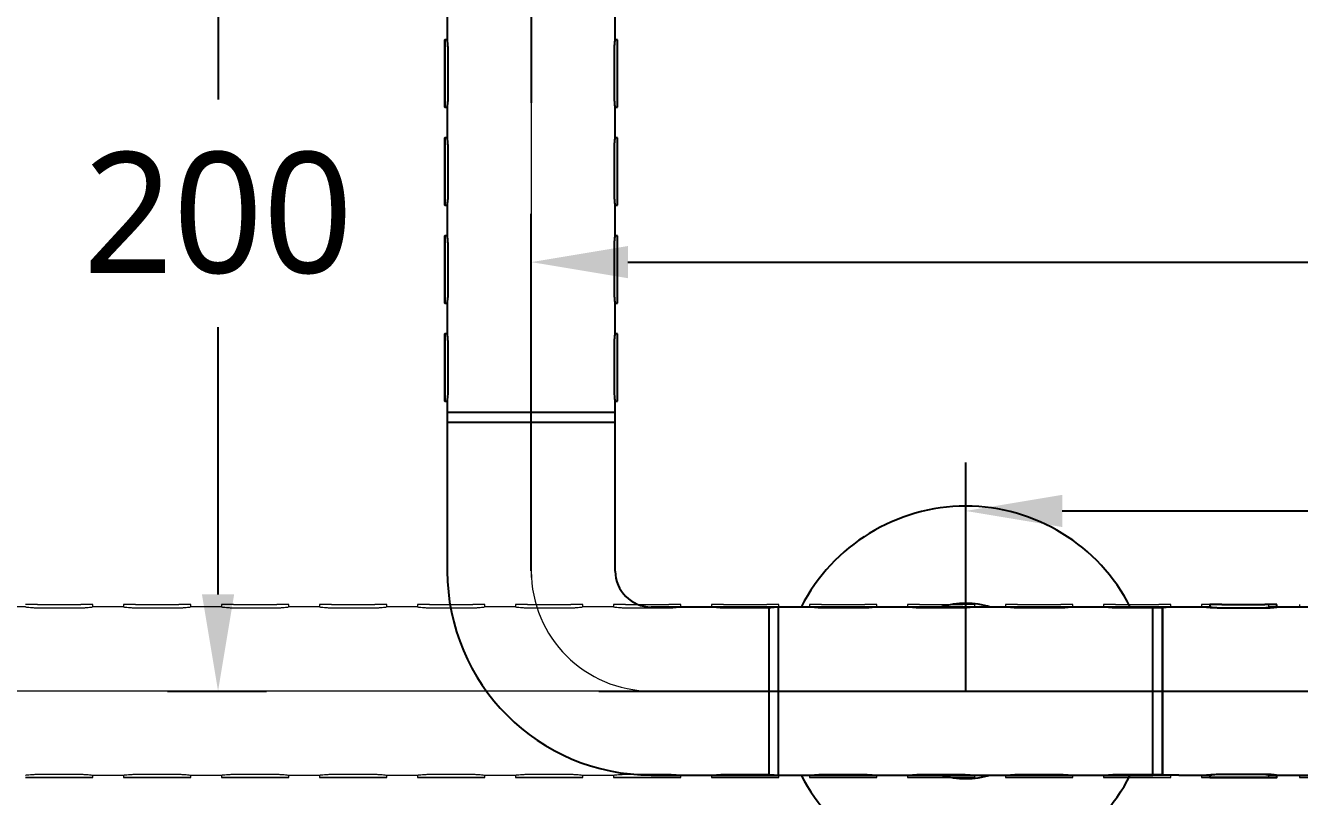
# Model space of a CAD drawing. Extents: x 3814 to 6583, y -1052 to 2311.
# Drawn here: x 4172.6 to 4436.5, y -133.1 to 26.5 of the extents above; entities that cross this region are included whole.
import ezdxf

# ---------------------------------------------------------------- set-up
doc = ezdxf.new("R2010")
doc.units = 0
doc.header["$LTSCALE"] = 20
doc.header["$MEASUREMENT"] = 0
for name, pattern in [('CENTERX2', [20.32, 12.7, -2.54, 2.54, -2.54]), ('SLD-中心线', [34.29, 30.48, -1.27, 1.27, -1.27]), ('SLD-实线', [0])]:
    doc.linetypes.add(name, pattern=pattern)
doc.layers.get('0').update_dxf_attribs({"linetype": 'CONTINUOUS'})
doc.layers.get('DEFPOINTS').update_dxf_attribs({"linetype": 'CONTINUOUS'})
doc.layers.add('10', color=7, linetype='CONTINUOUS')
doc.layers.add('3', color=3, linetype='CONTINUOUS')
doc.layers.add('中心线层', color=1, linetype='CENTERX2', lineweight=25)
doc.styles.get("Standard").update_dxf_attribs({"font": 'NanumGothic.ttf'})
doc.dimstyles.get("Standard").update_dxf_attribs({"dimtxt": 2.5, "dimasz": 2, "dimexe": 2, "dimexo": 1, "dimgap": 1.5, "dimtad": 1, "dimdec": 0, "dimlfac": 10, "dimrnd": 0.5, "dimzin": 0, "dimdsep": 46, "dimtxsty": 'Standard', "dimcen": 0, "dimclrt": 2, "dimadec": 0, "dimazin": 0, "dimtfac": 1, "dimtdec": 0, "dimtmove": 0, "dimatfit": 3, "dimfxl": 0, "dimtolj": 1, "dimtzin": 0, "dimarcsym": 0})

# ---------------------------------------------------------------- blocks, each defined once
blk = doc.blocks.new('SW_CENTERMARKSYMBOL_0')
at = {"layer": '中心线层', "color": 0}
for p, q in [((0, 1.25), (0, 9.5625)), ((0, 0), (0, 0.625)), ((-1.25, 0), (-9.5625, 0)), ((0, 0), (-0.625, 0)), ((0, 0), (0, -0.625)), ((0, 0), (0.625, 0)), ((1.25, 0), (9.5625, 0)), ((0, -1.25), (0, -9.5625))]:
    blk.add_line(p, q, dxfattribs=at)
blk = doc.blocks.new('*D101')
at = {"layer": '3', "color": 3, "lineweight": -2}
for p, q in [((4236.63, 791.05), (5073.5, 791.05)), ((5063.5, 771.05), (5063.5, 363.6)), ((5063.5, -91.27), (5063.5, 316.38)), ((4291.34, -111.27), (5073.5, -111.27))]:
    blk.add_line(p, q, dxfattribs=at)
at = {"layer": '3', "color": 3}
for points in [[(5060.17, 771.05), (5066.83, 771.05), (5063.5, 791.05)], [(5060.17, -91.27), (5066.83, -91.27), (5063.5, -111.27)]]:
    blk.add_solid(points, dxfattribs=at)
at = {"layer": 'DEFPOINTS', "color": 0}
for p in [(4236.63, 791.05), (4291.34, -111.27), (5063.5, -111.27)]:
    blk.add_point(p, dxfattribs=at)
at = {"layer": '3', "color": 2, "insert": (5063.5, 339.99), "char_height": 25, "attachment_point": 5}
blk.add_mtext('\\A1;900', dxfattribs=at)
blk = doc.blocks.new('*D102')
at = {"layer": '3', "color": 3, "lineweight": -2}
for p, q in [((4201.35, 86.48), (4222.5, 86.48)), ((4212.5, 66.48), (4212.5, 11.16)), ((4212.5, -91.27), (4212.5, -35.95)), ((4202, -111.27), (4222.5, -111.27))]:
    blk.add_line(p, q, dxfattribs=at)
at = {"layer": '3', "color": 3}
for points in [[(4209.16, 66.48), (4215.83, 66.48), (4212.5, 86.48)], [(4209.16, -91.27), (4215.83, -91.27), (4212.5, -111.27)]]:
    blk.add_solid(points, dxfattribs=at)
at = {"layer": 'DEFPOINTS', "color": 0}
for p in [(4201.35, 86.48), (4202, -111.27), (4212.5, -111.27)]:
    blk.add_point(p, dxfattribs=at)
at = {"layer": '3', "color": 2, "insert": (4212.5, -12.4), "char_height": 25, "attachment_point": 5}
blk.add_mtext('\\A1;200', dxfattribs=at)
blk = doc.blocks.new('*D103')
at = {"layer": '3', "color": 3, "lineweight": -2}
for p, q in [((4367.36, -111.27), (4367.36, -64)), ((4976.97, -111.27), (4976.97, -64)), ((4387.36, -74), (4956.97, -74))]:
    blk.add_line(p, q, dxfattribs=at)
at = {"layer": '3', "color": 3}
for points in [[(4387.36, -70.67), (4387.36, -77.33), (4367.36, -74)], [(4956.97, -70.67), (4956.97, -77.33), (4976.97, -74)]]:
    blk.add_solid(points, dxfattribs=at)
at = {"layer": 'DEFPOINTS', "color": 0}
for p in [(4976.97, -74), (4367.36, -111.27), (4976.97, -111.27)]:
    blk.add_point(p, dxfattribs=at)
at = {"layer": '3', "color": 2, "insert": (4672.17, -50.39), "char_height": 25, "attachment_point": 5}
blk.add_mtext('\\A1;610', dxfattribs=at)
blk = doc.blocks.new('*D104')
at = {"layer": '3', "color": 3, "lineweight": -2}
for p, q in [((4277.37, -86.43), (4277.37, -12.5)), ((4976.97, -111.27), (4976.97, -12.5)), ((4297.37, -22.5), (4956.97, -22.5))]:
    blk.add_line(p, q, dxfattribs=at)
at = {"layer": '3', "color": 3}
for points in [[(4297.37, -19.17), (4297.37, -25.83), (4277.37, -22.5)], [(4956.97, -19.17), (4956.97, -25.83), (4976.97, -22.5)]]:
    blk.add_solid(points, dxfattribs=at)
at = {"layer": 'DEFPOINTS', "color": 0}
for p in [(4976.97, -22.5), (4277.37, -86.43), (4976.97, -111.27)]:
    blk.add_point(p, dxfattribs=at)
at = {"layer": '3', "color": 2, "insert": (4650, 1.02), "char_height": 25, "attachment_point": 5}
blk.add_mtext('\\A1;700', dxfattribs=at)

msp = doc.modelspace()

# ---------------------------------------------------------------- linework, layer by layer
at = {"color": 5, "linetype": 'Continuous', "lineweight": 25}
for p, q in [((4259.97977, 29.86884), (4259.97977, 23.44665)), ((4294.76102, 23.44651), (4294.76102, 29.8687)), ((4259.98415, 23.47767), (4259.48289, 23.47767)), ((4295.25789, 23.47767), (4294.75663, 23.47767)), ((4259.48271, 20.9933), (4259.48271, 12.04955)), ((4259.48307, 12.04955), (4259.48307, 20.9933)), ((4260.15832, 12.04955), (4260.15832, 20.9933)), ((4294.58282, 12.04955), (4294.58282, 20.9933)), ((4295.25807, 12.04955), (4295.25807, 20.9933)), ((4259.48289, 9.56517), (4259.98415, 9.56517)), ((4259.97977, 9.59634), (4259.97977, 3.17415)), ((4294.75663, 9.56517), (4295.25789, 9.56517)), ((4294.76102, 3.17401), (4294.76102, 9.5962)), ((4259.98415, 3.20518), (4259.48289, 3.20518)), ((4295.25789, 3.20518), (4294.75663, 3.20518)), ((4259.48271, 0.7208), (4259.48271, -8.22295)), ((4259.48307, -8.22295), (4259.48307, 0.7208)), ((4260.15832, -8.22295), (4260.15832, 0.7208)), ((4294.58282, -8.22295), (4294.58282, 0.7208)), ((4295.25807, -8.22295), (4295.25807, 0.7208)), ((4259.48289, -10.70733), (4259.98415, -10.70733)), ((4259.97977, -10.67616), (4259.97977, -17.09835)), ((4294.75663, -10.70733), (4295.25789, -10.70733)), ((4294.76102, -17.09849), (4294.76102, -10.6763)), ((4259.98415, -17.06732), (4259.48289, -17.06732)), ((4295.25789, -17.06732), (4294.75663, -17.06732)), ((4259.48271, -19.5517), (4259.48271, -28.49545)), ((4259.48307, -28.49545), (4259.48307, -19.5517)), ((4260.15832, -28.49545), (4260.15832, -19.5517)), ((4294.58282, -28.49545), (4294.58282, -19.5517)), ((4295.25807, -28.49545), (4295.25807, -19.5517)), ((4259.48289, -30.97983), (4259.98415, -30.97983)), ((4259.97977, -30.94866), (4259.97977, -37.37085)), ((4294.75663, -30.97983), (4295.25789, -30.97983)), ((4294.76102, -37.37099), (4294.76102, -30.9488)), ((4259.98415, -37.33982), (4259.48289, -37.33982)), ((4295.25789, -37.33982), (4294.75663, -37.33982)), ((4259.48271, -39.8242), (4259.48271, -48.76795)), ((4259.48307, -48.76795), (4259.48307, -39.8242)), ((4260.15832, -48.76795), (4260.15832, -39.8242)), ((4294.58282, -48.76795), (4294.58282, -39.8242)), ((4295.25807, -48.76795), (4295.25807, -39.8242)), ((4259.48289, -51.25233), (4259.98415, -51.25233)), ((4259.97977, -51.22116), (4259.97977, -53.63733)), ((4294.75663, -51.25233), (4295.25789, -51.25233)), ((4294.76102, -53.63733), (4294.76102, -51.2213)), ((4259.97977, -53.63733), (4259.97977, -55.62483)), ((4294.76102, -53.63733), (4259.97977, -53.63733)), ((4294.76102, -55.62483), (4294.76102, -53.63733)), ((4259.97977, -55.62483), (4259.97977, -86.43108)), ((4259.97977, -55.62483), (4294.76102, -55.62483)), ((4294.76102, -86.43108), (4294.76102, -55.62483)), ((4333.02039, -93.8842), (4302.21414, -93.8842)), ((4326.62064, -93.8842), (4324.20312, -93.8842)), ((4328.60814, -93.8842), (4326.62064, -93.8842)), ((4326.62064, -128.66545), (4326.62064, -93.8842)), ((4326.62064, -128.66545), (4326.62064, -93.88422)), ((4367.36439, -93.8842), (4328.60814, -93.8842)), ((4328.60814, -128.66545), (4328.60814, -93.8842)), ((4406.12065, -93.8842), (4367.36439, -93.8842)), ((4397.63953, -93.8842), (4391.21734, -93.8842)), ((4406.12065, -128.66545), (4406.12065, -93.8842)), ((4408.10814, -93.8842), (4408.10814, -128.66545)), ((4408.10814, -128.66545), (4408.10814, -93.8842)), ((4417.91203, -93.8842), (4411.48984, -93.8842)), ((4417.88664, -93.38762), (4417.88664, -93.88887)), ((4420.37102, -93.37337), (4429.31477, -93.37337)), ((4420.37102, -94.04861), (4429.31477, -94.04861)), ((4438.18453, -93.8842), (4431.76234, -93.8842)), ((4431.79914, -93.88887), (4431.79914, -93.38762)), ((4302.21414, -128.66545), (4333.02039, -128.66545)), ((4324.20598, -128.66545), (4326.62064, -128.66545)), ((4326.62064, -128.66545), (4328.60814, -128.66545)), ((4328.60814, -128.66545), (4367.36439, -128.66545)), ((4367.36439, -128.66545), (4406.12065, -128.66545)), ((4391.22876, -128.66545), (4397.65095, -128.66545)), ((4411.50126, -128.66545), (4417.92345, -128.66545)), ((4417.88664, -128.66078), (4417.88664, -129.16203)), ((4420.37102, -128.47255), (4429.31477, -128.47255)), ((4420.37102, -129.14779), (4429.31477, -129.14779)), ((4429.31477, -129.17628), (4420.37102, -129.17628)), ((4431.77375, -128.66545), (4438.19594, -128.66545)), ((4431.79914, -129.16203), (4431.79914, -128.66078))]:
    msp.add_line(p, q, dxfattribs=at)
at = {"color": 7, "linetype": 'SLD-实线', "lineweight": 15}
for p, q in [((4172.64264, -93.86231), (4166.21238, -93.86231)), ((4175.0995, -93.36357), (4184.05451, -93.36357)), ((4175.0995, -94.03967), (4184.05451, -94.03967)), ((4192.94063, -93.86231), (4186.51036, -93.86231)), ((4186.542, -93.86231), (4186.542, -93.36482)), ((4192.90999, -93.36482), (4192.90999, -93.86231)), ((4195.39752, -93.36357), (4204.35249, -93.36357)), ((4195.39752, -94.03967), (4204.35249, -94.03967)), ((4213.23864, -93.86231), (4206.80838, -93.86231)), ((4206.84002, -93.86231), (4206.84002, -93.36482)), ((4213.20801, -93.36482), (4213.20801, -93.86231)), ((4215.69551, -93.36357), (4224.65051, -93.36357)), ((4215.69551, -94.03967), (4224.65051, -94.03967)), ((4233.53663, -93.86231), (4227.10637, -93.86231)), ((4227.13801, -93.86231), (4227.13801, -93.36482)), ((4233.506, -93.36482), (4233.506, -93.86231)), ((4235.9935, -93.36357), (4244.9485, -93.36357)), ((4235.9935, -94.03967), (4244.9485, -94.03967)), ((4253.83465, -93.86231), (4247.40436, -93.86231)), ((4247.436, -93.86231), (4247.436, -93.36482)), ((4253.80402, -93.36482), (4253.80402, -93.86231)), ((4256.29151, -93.36357), (4265.24652, -93.36357)), ((4256.29151, -94.03967), (4265.24652, -94.03967)), ((4274.13264, -93.86231), (4267.70237, -93.86231)), ((4267.73401, -93.86231), (4267.73401, -93.36482)), ((4274.102, -93.36482), (4274.102, -93.86231)), ((4276.5895, -93.36357), (4285.5445, -93.36357)), ((4276.5895, -94.03967), (4285.5445, -94.03967)), ((4294.43064, -93.86231), (4288.00036, -93.86231)), ((4288.032, -93.86231), (4288.032, -93.36482)), ((4294.40001, -93.36482), (4294.40001, -93.86231)), ((4296.8875, -93.36357), (4305.84251, -93.36357)), ((4296.8875, -94.03967), (4305.84251, -94.03967)), ((4314.72864, -93.86231), (4308.29836, -93.86231)), ((4308.33, -93.86231), (4308.33, -93.36482)), ((4314.69801, -93.36482), (4314.69801, -93.86231)), ((4317.18551, -93.36357), (4326.14051, -93.36357)), ((4317.18551, -94.03967), (4326.14051, -94.03967)), ((4335.02663, -93.86231), (4328.59637, -93.86231)), ((4328.62801, -93.86231), (4328.62801, -93.36482)), ((4334.99601, -93.36482), (4334.99601, -93.86231)), ((4337.48351, -93.36357), (4346.43851, -93.36357)), ((4337.48351, -94.03967), (4346.43851, -94.03967)), ((4355.32463, -93.86231), (4348.89437, -93.86231)), ((4348.92601, -93.86231), (4348.92601, -93.36482)), ((4355.29401, -93.36482), (4355.29401, -93.86231)), ((4357.78151, -93.36357), (4366.7365, -93.36357)), ((4357.78151, -94.03967), (4366.7365, -94.03967)), ((4375.62263, -93.86231), (4369.19237, -93.86231)), ((4369.22401, -93.86231), (4369.22401, -93.36482)), ((4375.592, -93.36482), (4375.592, -93.86231)), ((4378.07951, -93.36357), (4387.0345, -93.36357)), ((4378.07951, -94.03967), (4387.0345, -94.03967)), ((4395.92064, -93.86231), (4389.49037, -93.86231)), ((4389.522, -93.86231), (4389.522, -93.36482)), ((4395.89, -93.36482), (4395.89, -93.86231)), ((4398.37751, -93.36357), (4407.33251, -93.36357)), ((4398.37751, -94.03967), (4407.33251, -94.03967)), ((4416.21863, -93.86231), (4409.78837, -93.86231)), ((4409.82001, -93.86231), (4409.82001, -93.36482)), ((4416.18801, -93.36482), (4416.18801, -93.86231)), ((4418.6755, -93.36357), (4427.63051, -93.36357)), ((4418.6755, -94.03967), (4427.63051, -94.03967)), ((4436.51663, -93.86231), (4430.08637, -93.86231)), ((4430.11801, -93.86231), (4430.11801, -93.36482)), ((4436.48601, -93.36482), (4436.48601, -93.86231)), ((4175.0995, -128.50746), (4184.05451, -128.50746)), ((4175.0995, -129.18356), (4184.05451, -129.18356)), ((4184.05451, -129.18608), (4175.0995, -129.18608)), ((4186.542, -129.18483), (4186.542, -128.68292)), ((4186.542, -128.68734), (4192.90999, -128.68734)), ((4192.90999, -128.68292), (4192.90999, -129.18483)), ((4195.39752, -128.50746), (4204.35249, -128.50746)), ((4195.39752, -129.18356), (4204.35249, -129.18356)), ((4204.35249, -129.18608), (4195.39752, -129.18608)), ((4206.84002, -129.18483), (4206.84002, -128.68292)), ((4206.84002, -128.68734), (4213.20801, -128.68734)), ((4213.20801, -128.68292), (4213.20801, -129.18483)), ((4215.69551, -128.50746), (4224.65051, -128.50746)), ((4215.69551, -129.18356), (4224.65051, -129.18356)), ((4224.65051, -129.18608), (4215.69551, -129.18608)), ((4227.13801, -129.18483), (4227.13801, -128.68292)), ((4227.13801, -128.68734), (4233.506, -128.68734)), ((4233.506, -128.68292), (4233.506, -129.18483)), ((4235.9935, -128.50746), (4244.9485, -128.50746)), ((4235.9935, -129.18356), (4244.9485, -129.18356)), ((4244.9485, -129.18608), (4235.9935, -129.18608)), ((4247.436, -129.18483), (4247.436, -128.68292)), ((4247.436, -128.68734), (4253.80402, -128.68734)), ((4253.80402, -128.68292), (4253.80402, -129.18483)), ((4256.29151, -128.50746), (4265.24652, -128.50746)), ((4256.29151, -129.18356), (4265.24652, -129.18356)), ((4265.24652, -129.18608), (4256.29151, -129.18608)), ((4267.73401, -129.18483), (4267.73401, -128.68292)), ((4267.73401, -128.68734), (4274.102, -128.68734)), ((4274.102, -128.68292), (4274.102, -129.18483)), ((4276.5895, -128.50746), (4285.5445, -128.50746)), ((4276.5895, -129.18356), (4285.5445, -129.18356)), ((4285.5445, -129.18608), (4276.5895, -129.18608)), ((4288.032, -129.18483), (4288.032, -128.68292)), ((4288.032, -128.68734), (4294.40001, -128.68734)), ((4294.40001, -128.68292), (4294.40001, -129.18483)), ((4296.8875, -128.50746), (4305.84251, -128.50746)), ((4296.8875, -129.18356), (4305.84251, -129.18356)), ((4305.84251, -129.18608), (4296.8875, -129.18608)), ((4308.33, -129.18483), (4308.33, -128.68292)), ((4308.33, -128.68734), (4314.69801, -128.68734)), ((4314.69801, -128.68292), (4314.69801, -129.18483)), ((4317.18551, -128.50746), (4326.14051, -128.50746)), ((4317.18551, -129.18356), (4326.14051, -129.18356)), ((4326.14051, -129.18608), (4317.18551, -129.18608)), ((4328.62801, -129.18483), (4328.62801, -128.68292)), ((4328.62801, -128.68734), (4334.99601, -128.68734)), ((4334.99601, -128.68292), (4334.99601, -129.18483)), ((4337.48351, -128.50746), (4346.43851, -128.50746)), ((4337.48351, -129.18356), (4346.43851, -129.18356)), ((4346.43851, -129.18608), (4337.48351, -129.18608)), ((4348.92601, -129.18483), (4348.92601, -128.68292)), ((4348.92601, -128.68734), (4355.29401, -128.68734)), ((4355.29401, -128.68292), (4355.29401, -129.18483)), ((4357.78151, -128.50746), (4366.7365, -128.50746)), ((4357.78151, -129.18356), (4366.7365, -129.18356)), ((4366.7365, -129.18608), (4357.78151, -129.18608)), ((4369.22401, -129.18483), (4369.22401, -128.68292)), ((4369.22401, -128.68734), (4375.592, -128.68734)), ((4375.592, -128.68292), (4375.592, -129.18483)), ((4378.07951, -128.50746), (4387.0345, -128.50746)), ((4378.07951, -129.18356), (4387.0345, -129.18356)), ((4387.0345, -129.18608), (4378.07951, -129.18608)), ((4389.522, -129.18483), (4389.522, -128.68292)), ((4389.522, -128.68734), (4395.89, -128.68734)), ((4395.89, -128.68292), (4395.89, -129.18483)), ((4398.37751, -128.50746), (4407.33251, -128.50746)), ((4398.37751, -129.18356), (4407.33251, -129.18356)), ((4407.33251, -129.18608), (4398.37751, -129.18608)), ((4409.82001, -129.18483), (4409.82001, -128.68292)), ((4409.82001, -128.68734), (4416.18801, -128.68734)), ((4416.18801, -128.68292), (4416.18801, -129.18483)), ((4418.6755, -128.50746), (4427.63051, -128.50746)), ((4418.6755, -129.18356), (4427.63051, -129.18356)), ((4427.63051, -129.18608), (4418.6755, -129.18608)), ((4430.11801, -129.18483), (4430.11801, -128.68292)), ((4430.11801, -128.68734), (4436.48601, -128.68734)), ((4436.48601, -128.68292), (4436.48601, -129.18483))]:
    msp.add_line(p, q, dxfattribs=at)
at = {"color": 5}
for p, q in [((4411.48984, -93.8842), (4406.12065, -93.8842)), ((4411.50126, -128.66545), (4406.12065, -128.66545))]:
    msp.add_line(p, q, dxfattribs=at)
at = {"color": 5, "linetype": 'Continuous', "lineweight": 25, "flags": 128}
for points in [[(4259.48307, 20.9933), (4259.48306, 21.94403), (4259.48302, 22.75002), (4259.48296, 23.28856), (4259.48289, 23.47767), (4259.48283, 23.28856), (4259.48277, 22.75002), (4259.48273, 21.94403), (4259.48271, 20.9933)], [(4295.25807, 20.9933), (4295.25805, 21.94403), (4295.25802, 22.75002), (4295.25796, 23.28856), (4295.25789, 23.47767)], [(4259.48271, 12.04955), (4259.48273, 11.09882), (4259.48277, 10.29283), (4259.48283, 9.75429), (4259.48289, 9.56517), (4259.48296, 9.75429), (4259.48302, 10.29283), (4259.48306, 11.09882), (4259.48307, 12.04955)], [(4295.25789, 9.56517), (4295.25796, 9.75429), (4295.25802, 10.29283), (4295.25805, 11.09882), (4295.25807, 12.04955)], [(4259.48307, 0.7208), (4259.48306, 1.67153), (4259.48302, 2.47752), (4259.48296, 3.01606), (4259.48289, 3.20518), (4259.48283, 3.01606), (4259.48277, 2.47752), (4259.48273, 1.67153), (4259.48271, 0.7208)], [(4295.25807, 0.7208), (4295.25805, 1.67153), (4295.25802, 2.47752), (4295.25796, 3.01606), (4295.25789, 3.20518)], [(4259.48271, -8.22295), (4259.48273, -9.17368), (4259.48277, -9.97967), (4259.48283, -10.51821), (4259.48289, -10.70733), (4259.48296, -10.51821), (4259.48302, -9.97967), (4259.48306, -9.17368), (4259.48307, -8.22295)], [(4295.25789, -10.70733), (4295.25796, -10.51821), (4295.25802, -9.97967), (4295.25805, -9.17368), (4295.25807, -8.22295)], [(4259.48307, -19.5517), (4259.48306, -18.60097), (4259.48302, -17.79498), (4259.48296, -17.25644), (4259.48289, -17.06732), (4259.48283, -17.25644), (4259.48277, -17.79498), (4259.48273, -18.60097), (4259.48271, -19.5517)], [(4295.25807, -19.5517), (4295.25805, -18.60097), (4295.25802, -17.79498), (4295.25796, -17.25644), (4295.25789, -17.06732)], [(4259.48271, -28.49545), (4259.48273, -29.44618), (4259.48277, -30.25217), (4259.48283, -30.79071), (4259.48289, -30.97983), (4259.48296, -30.79071), (4259.48302, -30.25217), (4259.48306, -29.44618), (4259.48307, -28.49545)], [(4295.25789, -30.97983), (4295.25796, -30.79071), (4295.25802, -30.25217), (4295.25805, -29.44618), (4295.25807, -28.49545)], [(4259.48307, -39.8242), (4259.48306, -38.87347), (4259.48302, -38.06748), (4259.48296, -37.52894), (4259.48289, -37.33982), (4259.48283, -37.52894), (4259.48277, -38.06748), (4259.48273, -38.87347), (4259.48271, -39.8242)], [(4295.25807, -39.8242), (4295.25805, -38.87347), (4295.25802, -38.06748), (4295.25796, -37.52894), (4295.25789, -37.33982)], [(4259.48271, -48.76795), (4259.48273, -49.71868), (4259.48277, -50.52467), (4259.48283, -51.06321), (4259.48289, -51.25233), (4259.48296, -51.06321), (4259.48302, -50.52467), (4259.48306, -49.71868), (4259.48307, -48.76795)], [(4295.25789, -51.25233), (4295.25796, -51.06321), (4295.25802, -50.52467), (4295.25805, -49.71868), (4295.25807, -48.76795)], [(4420.37102, -129.17628), (4419.42029, -129.17519), (4418.6143, -129.1721), (4418.07576, -129.16748), (4417.88664, -129.16203), (4418.07576, -129.15658), (4418.6143, -129.15196), (4419.42029, -129.14887), (4420.37102, -129.14779)], [(4429.31477, -129.14779), (4430.2655, -129.14887), (4431.07149, -129.15196), (4431.61003, -129.15658), (4431.79914, -129.16203), (4431.61003, -129.16748), (4431.07149, -129.1721), (4430.2655, -129.17519), (4429.31477, -129.17628)]]:
    msp.add_lwpolyline(points, dxfattribs=at)
at = {"color": 7, "linetype": 'SLD-实线', "lineweight": 15, "flags": 128}
for points in [[(4175.0995, -129.18608), (4174.14757, -129.18599), (4173.34059, -129.18572), (4172.80134, -129.18531), (4172.61201, -129.18483), (4172.80134, -129.18433), (4173.34059, -129.18394), (4174.14757, -129.18365), (4175.0995, -129.18356)], [(4184.05451, -129.18356), (4185.00644, -129.18365), (4185.81342, -129.18394), (4186.35267, -129.18433), (4186.542, -129.18483), (4186.35267, -129.18531), (4185.81342, -129.18572), (4185.00644, -129.18599), (4184.05451, -129.18608)], [(4195.39752, -129.18608), (4194.44559, -129.18599), (4193.63857, -129.18572), (4193.09936, -129.18531), (4192.90999, -129.18483), (4193.09936, -129.18433), (4193.63857, -129.18394), (4194.44559, -129.18365), (4195.39752, -129.18356)], [(4204.35249, -129.18356), (4205.30442, -129.18365), (4206.11144, -129.18394), (4206.65066, -129.18433), (4206.84002, -129.18483), (4206.65066, -129.18531), (4206.11144, -129.18572), (4205.30442, -129.18599), (4204.35249, -129.18608)], [(4215.69551, -129.18608), (4214.74358, -129.18599), (4213.93659, -129.18572), (4213.39735, -129.18531), (4213.20801, -129.18483), (4213.39735, -129.18433), (4213.93659, -129.18394), (4214.74358, -129.18365), (4215.69551, -129.18356)], [(4224.65051, -129.18356), (4225.60244, -129.18365), (4226.40943, -129.18394), (4226.94864, -129.18433), (4227.13801, -129.18483), (4226.94864, -129.18531), (4226.40943, -129.18572), (4225.60244, -129.18599), (4224.65051, -129.18608)], [(4235.9935, -129.18608), (4235.0416, -129.18599), (4234.23458, -129.18572), (4233.69536, -129.18531), (4233.506, -129.18483), (4233.69536, -129.18433), (4234.23458, -129.18394), (4235.0416, -129.18365), (4235.9935, -129.18356)], [(4244.9485, -129.18356), (4245.90043, -129.18365), (4246.70744, -129.18394), (4247.24666, -129.18433), (4247.436, -129.18483), (4247.24666, -129.18531), (4246.70744, -129.18572), (4245.90043, -129.18599), (4244.9485, -129.18608)], [(4256.29151, -129.18608), (4255.33958, -129.18599), (4254.53257, -129.18572), (4253.99335, -129.18531), (4253.80402, -129.18483), (4253.99335, -129.18433), (4254.53257, -129.18394), (4255.33958, -129.18365), (4256.29151, -129.18356)], [(4265.24652, -129.18356), (4266.19843, -129.18365), (4267.00543, -129.18394), (4267.54466, -129.18433), (4267.73401, -129.18483), (4267.54466, -129.18531), (4267.00543, -129.18572), (4266.19843, -129.18599), (4265.24652, -129.18608)], [(4276.5895, -129.18608), (4275.63759, -129.18599), (4274.83059, -129.18572), (4274.29135, -129.18531), (4274.102, -129.18483), (4274.29135, -129.18433), (4274.83059, -129.18394), (4275.63759, -129.18365), (4276.5895, -129.18356)], [(4285.5445, -129.18356), (4286.49644, -129.18365), (4287.30344, -129.18394), (4287.84265, -129.18433), (4288.032, -129.18483), (4287.84265, -129.18531), (4287.30344, -129.18572), (4286.49644, -129.18599), (4285.5445, -129.18608)], [(4296.8875, -129.18608), (4295.93559, -129.18599), (4295.12857, -129.18572), (4294.58936, -129.18531), (4294.40001, -129.18483), (4294.58936, -129.18433), (4295.12857, -129.18394), (4295.93559, -129.18365), (4296.8875, -129.18356)], [(4305.84251, -129.18356), (4306.79444, -129.18365), (4307.60144, -129.18394), (4308.14065, -129.18433), (4308.33, -129.18483), (4308.14065, -129.18531), (4307.60144, -129.18572), (4306.79444, -129.18599), (4305.84251, -129.18608)], [(4317.18551, -129.18608), (4316.23358, -129.18599), (4315.42658, -129.18572), (4314.88736, -129.18531), (4314.69801, -129.18483), (4314.88736, -129.18433), (4315.42658, -129.18394), (4316.23358, -129.18365), (4317.18551, -129.18356)], [(4326.14051, -129.18356), (4327.09243, -129.18365), (4327.89944, -129.18394), (4328.43866, -129.18433), (4328.62801, -129.18483), (4328.43866, -129.18531), (4327.89944, -129.18572), (4327.09243, -129.18599), (4326.14051, -129.18608)], [(4337.48351, -129.18608), (4336.53158, -129.18599), (4335.72458, -129.18572), (4335.18536, -129.18531), (4334.99601, -129.18483), (4335.18536, -129.18433), (4335.72458, -129.18394), (4336.53158, -129.18365), (4337.48351, -129.18356)], [(4346.43851, -129.18356), (4347.39043, -129.18365), (4348.19743, -129.18394), (4348.73666, -129.18433), (4348.92601, -129.18483), (4348.73666, -129.18531), (4348.19743, -129.18572), (4347.39043, -129.18599), (4346.43851, -129.18608)], [(4357.78151, -129.18608), (4356.82958, -129.18599), (4356.02258, -129.18572), (4355.48335, -129.18531), (4355.29401, -129.18483), (4355.48335, -129.18433), (4356.02258, -129.18394), (4356.82958, -129.18365), (4357.78151, -129.18356)], [(4366.7365, -129.18356), (4367.68843, -129.18365), (4368.49543, -129.18394), (4369.03466, -129.18433), (4369.22401, -129.18483), (4369.03466, -129.18531), (4368.49543, -129.18572), (4367.68843, -129.18599), (4366.7365, -129.18608)], [(4378.07951, -129.18608), (4377.12758, -129.18599), (4376.32058, -129.18572), (4375.78135, -129.18531), (4375.592, -129.18483), (4375.78135, -129.18433), (4376.32058, -129.18394), (4377.12758, -129.18365), (4378.07951, -129.18356)], [(4387.0345, -129.18356), (4387.98643, -129.18365), (4388.79343, -129.18394), (4389.33266, -129.18433), (4389.522, -129.18483), (4389.33266, -129.18531), (4388.79343, -129.18572), (4387.98643, -129.18599), (4387.0345, -129.18608)], [(4398.37751, -129.18608), (4397.42558, -129.18599), (4396.61858, -129.18572), (4396.07936, -129.18531), (4395.89, -129.18483), (4396.07936, -129.18433), (4396.61858, -129.18394), (4397.42558, -129.18365), (4398.37751, -129.18356)], [(4407.33251, -129.18356), (4408.28443, -129.18365), (4409.09144, -129.18394), (4409.63066, -129.18433), (4409.82001, -129.18483), (4409.63066, -129.18531), (4409.09144, -129.18572), (4408.28443, -129.18599), (4407.33251, -129.18608)], [(4418.6755, -129.18608), (4417.72358, -129.18599), (4416.91658, -129.18572), (4416.37736, -129.18531), (4416.18801, -129.18483), (4416.37736, -129.18433), (4416.91658, -129.18394), (4417.72358, -129.18365), (4418.6755, -129.18356)], [(4427.63051, -129.18356), (4428.58243, -129.18365), (4429.38944, -129.18394), (4429.92865, -129.18433), (4430.11801, -129.18483), (4429.92865, -129.18531), (4429.38944, -129.18572), (4428.58243, -129.18599), (4427.63051, -129.18608)], [(4438.97351, -129.18608), (4438.02158, -129.18599), (4437.21458, -129.18572), (4436.67535, -129.18531), (4436.48601, -129.18483), (4436.67535, -129.18433), (4437.21458, -129.18394), (4438.02158, -129.18365), (4438.97351, -129.18356)]]:
    msp.add_lwpolyline(points, dxfattribs=at)
at = {"color": 5, "linetype": 'Continuous', "lineweight": 25}
for centre, radius, start, end in [((4367.36439, -111.27483), 38.25937, 27.0356918, 152.9643082), ((4302.21414, -86.43108), 42.23438, 180, 270), ((4302.21414, -86.43108), 7.45312, 180, 270), ((4367.36439, -111.27483), 18.13594, 73.5170299, 106.4829701), ((4419.7499, -201.69472), 108.32313, 89.6714691, 90.9855885), ((4429.93589, -201.69425), 108.32265, 89.0144086, 90.3285338), ((4367.36439, -111.27483), 38.25937, 207.0356918, 332.9643082), ((4367.36439, -111.27483), 18.13594, 253.5170299, 286.4829701)]:
    msp.add_arc(centre, radius, start, end, dxfattribs=at)
at = {"color": 7, "linetype": 'SLD-实线', "lineweight": 15}
for centre, radius, start, end in [((4174.46982, -1319.82072), 1226.4573, 89.97058322, 90.08679041), ((4184.68419, -1319.82072), 1226.4573, 89.91320959, 90.02941678), ((4194.76784, -1319.88237), 1226.51896, 89.97058511, 90.08678784), ((4204.98217, -1319.88237), 1226.51896, 89.91321216, 90.02941489), ((4215.06582, -1319.82072), 1226.4573, 89.97058322, 90.08679041), ((4225.28018, -1319.85564), 1226.49223, 89.91321124, 90.02941512), ((4235.36383, -1319.87227), 1226.50886, 89.97058567, 90.08678797), ((4245.5782, -1319.7995), 1226.43609, 89.91320858, 90.02941778), ((4255.66182, -1319.7995), 1226.43609, 89.97058222, 90.08679142), ((4265.87619, -1319.84649), 1226.48308, 89.91321081, 90.02941555), ((4275.95983, -1319.84649), 1226.48308, 89.97058445, 90.08678919), ((4286.17419, -1319.82757), 1226.46416, 89.91320991, 90.02941645), ((4296.25782, -1319.83588), 1226.47247, 89.97058394, 90.0867897), ((4306.47219, -1319.82757), 1226.46416, 89.91320991, 90.02941645), ((4316.55582, -1319.82757), 1226.46416, 89.97058355, 90.08679009), ((4326.77019, -1319.83588), 1226.47247, 89.9132103, 90.02941606), ((4336.85383, -1319.82757), 1226.46416, 89.97058355, 90.08679009), ((4347.06819, -1319.84649), 1226.48308, 89.91321081, 90.02941555), ((4357.15182, -1319.81011), 1226.4467, 89.97058272, 90.08679092), ((4367.36618, -1319.85154), 1226.48813, 89.91321087, 90.02941583), ((4377.44983, -1319.85154), 1226.48813, 89.97058417, 90.08678913), ((4387.6642, -1319.81011), 1226.4467, 89.91320908, 90.02941728), ((4397.74783, -1319.83956), 1226.47614, 89.97058386, 90.08678961), ((4407.96219, -1319.84371), 1226.4803, 89.91321059, 90.02941595), ((4418.04583, -1319.83703), 1226.47362, 89.970584, 90.08678964), ((4428.26019, -1319.83173), 1226.46832, 89.91321011, 90.02941625)]:
    msp.add_arc(centre, radius, start, end, dxfattribs=at)
at = {"color": 5, "linetype": 'Continuous', "lineweight": 25}
for points, knots in [([(4260.15832, 20.9933), (4260.1543, 21.27092), (4260.14626, 21.82609), (4260.08992, 22.56871), (4260.02866, 23.12679), (4259.98428, 23.44678), (4259.98419, 23.44669), (4259.98416, 23.44665)], [0, 0, 0, 0, 0.213276232, 0.426500143, 0.64109658, 0.856608075, 1, 1, 1, 1]), ([(4294.58282, 20.9933), (4294.58684, 21.27092), (4294.59486, 21.82609), (4294.65115, 22.56872), (4294.71232, 23.12675), (4294.75657, 23.44655), (4294.7566, 23.44652), (4294.75661, 23.44651)], [0, 0, 0, 0, 0.213410937, 0.426769549, 0.641501602, 0.85714927, 1, 1, 1, 1]), ([(4259.98418, 9.59634), (4259.98296, 9.58763), (4259.97807, 9.55297), (4260.01019, 9.77769), (4260.06749, 10.24786), (4260.12813, 10.9406), (4260.15592, 11.57978), (4260.15783, 11.95421), (4260.15832, 12.04955)], [0, 0, 0, 0, 0.071205409, 0.283496957, 0.496538732, 0.71147519, 0.926533007, 1, 1, 1, 1]), ([(4294.75663, 9.5962), (4294.75785, 9.58759), (4294.76275, 9.55309), (4294.73075, 9.77775), (4294.67355, 10.24784), (4294.61298, 10.9406), (4294.58522, 11.57978), (4294.58331, 11.95421), (4294.58282, 12.04955)], [0, 0, 0, 0, 0.070619143, 0.283044684, 0.496220898, 0.711293093, 0.926486633, 1, 1, 1, 1]), ([(4260.15832, 0.7208), (4260.1543, 0.99842), (4260.14626, 1.55359), (4260.08992, 2.29621), (4260.02866, 2.85429), (4259.98428, 3.17428), (4259.98419, 3.17419), (4259.98416, 3.17415)], [0, 0, 0, 0, 0.213278063, 0.426500264, 0.641096656, 0.856608105, 1, 1, 1, 1]), ([(4294.58282, 0.7208), (4294.58684, 0.99842), (4294.59486, 1.55359), (4294.65115, 2.29622), (4294.71232, 2.85425), (4294.75657, 3.17404), (4294.7566, 3.17402), (4294.75661, 3.17401)], [0, 0, 0, 0, 0.213412746, 0.426769624, 0.641501608, 0.857149207, 1, 1, 1, 1]), ([(4259.98418, -10.67616), (4259.98296, -10.68487), (4259.97807, -10.71953), (4260.01019, -10.49481), (4260.06749, -10.02464), (4260.12813, -9.3319), (4260.15592, -8.69272), (4260.15783, -8.31829), (4260.15832, -8.22295)], [0, 0, 0, 0, 0.071205274, 0.283496419, 0.496537789, 0.711473839, 0.926531248, 1, 1, 1, 1]), ([(4294.75663, -10.6763), (4294.75785, -10.68491), (4294.76275, -10.71942), (4294.73075, -10.49475), (4294.67355, -10.02466), (4294.61298, -9.3319), (4294.58522, -8.69272), (4294.58331, -8.31829), (4294.58282, -8.22295)], [0, 0, 0, 0, 0.07061911, 0.283044224, 0.49622001, 0.711291773, 0.926484881, 1, 1, 1, 1]), ([(4260.15832, -19.5517), (4260.1543, -19.27408), (4260.14626, -18.71891), (4260.08992, -17.97629), (4260.02866, -17.41821), (4259.98428, -17.09822), (4259.98419, -17.09831), (4259.98416, -17.09835)], [0, 0, 0, 0, 0.213277136, 0.42650018, 0.641096583, 0.856608043, 1, 1, 1, 1]), ([(4294.58282, -19.5517), (4294.58684, -19.27408), (4294.59486, -18.71891), (4294.65115, -17.97628), (4294.71232, -17.41825), (4294.75657, -17.09845), (4294.7566, -17.09848), (4294.75661, -17.09849)], [0, 0, 0, 0, 0.213411841, 0.426769586, 0.641501605, 0.857149239, 1, 1, 1, 1]), ([(4259.98418, -30.94866), (4259.98296, -30.95737), (4259.97807, -30.99203), (4260.01019, -30.76731), (4260.06749, -30.29714), (4260.12813, -29.6044), (4260.15592, -28.96521), (4260.15783, -28.59079), (4260.15832, -28.49545)], [0, 0, 0, 0, 0.071205402, 0.283496767, 0.496538358, 0.711475402, 0.926532121, 1, 1, 1, 1]), ([(4294.75663, -30.9488), (4294.75785, -30.95741), (4294.76275, -30.99191), (4294.73075, -30.76725), (4294.67355, -30.29716), (4294.61298, -29.6044), (4294.58522, -28.96521), (4294.58331, -28.59079), (4294.58282, -28.49545)], [0, 0, 0, 0, 0.070619137, 0.283044494, 0.496220524, 0.711293305, 0.926485747, 1, 1, 1, 1]), ([(4260.15832, -39.8242), (4260.1543, -39.54658), (4260.14626, -38.99141), (4260.08992, -38.24879), (4260.02866, -37.69071), (4259.98428, -37.37072), (4259.98419, -37.37081), (4259.98416, -37.37085)], [0, 0, 0, 0, 0.213276232, 0.426500143, 0.64109658, 0.856608075, 1, 1, 1, 1]), ([(4294.58282, -39.8242), (4294.58684, -39.54658), (4294.59486, -38.99141), (4294.65115, -38.24878), (4294.71232, -37.69075), (4294.75657, -37.37095), (4294.7566, -37.37098), (4294.75661, -37.37099)], [0, 0, 0, 0, 0.213410937, 0.426769549, 0.641501602, 0.85714927, 1, 1, 1, 1]), ([(4259.98418, -51.22116), (4259.98296, -51.22987), (4259.97807, -51.26453), (4260.01019, -51.03981), (4260.06749, -50.56964), (4260.12813, -49.8769), (4260.15592, -49.23771), (4260.15783, -48.86329), (4260.15832, -48.76795)], [0, 0, 0, 0, 0.07120536, 0.283496551, 0.496538372, 0.711474986, 0.926531661, 1, 1, 1, 1]), ([(4294.75663, -51.2213), (4294.75785, -51.22991), (4294.76275, -51.26441), (4294.73075, -51.03975), (4294.67355, -50.56966), (4294.61298, -49.8769), (4294.58522, -49.23771), (4294.58331, -48.86329), (4294.58282, -48.76795)], [0, 0, 0, 0, 0.070619095, 0.283044279, 0.496220538, 0.711292889, 0.926485287, 1, 1, 1, 1]), ([(4417.91203, -93.88751), (4417.90714, -93.88648), (4417.87928, -93.88064), (4418.10195, -93.90896), (4418.56857, -93.96176), (4419.26228, -94.01967), (4419.90124, -94.0463), (4420.27567, -94.04814), (4420.37102, -94.04861)], [0, 0, 0, 0, 0.0464373887, 0.264390045, 0.4831129564, 0.7037811578, 0.9245738734, 1, 1, 1, 1]), ([(4429.31477, -94.04861), (4429.59235, -94.04475), (4430.14745, -94.03704), (4430.89061, -93.98309), (4431.44661, -93.92574), (4431.75873, -93.88633), (4431.7614, -93.88839), (4431.76234, -93.88912)], [0, 0, 0, 0, 0.21896922, 0.437884771, 0.658209582, 0.879473758, 1, 1, 1, 1]), ([(4417.92345, -128.66053), (4417.91056, -128.66164), (4417.86932, -128.66517), (4418.09694, -128.62889), (4418.56993, -128.56726), (4419.2619, -128.50395), (4419.90127, -128.47504), (4420.27568, -128.47306), (4420.37102, -128.47255)], [0, 0, 0, 0, 0.094163532, 0.301207578, 0.508983368, 0.718607001, 0.92834898, 1, 1, 1, 1]), ([(4429.31477, -128.47255), (4429.59242, -128.47673), (4430.14765, -128.48508), (4430.88981, -128.54375), (4431.44964, -128.6088), (4431.77772, -128.65844), (4431.77496, -128.66101), (4431.77375, -128.66214)], [0, 0, 0, 0, 0.20799993, 0.415948854, 0.625236453, 0.835416322, 1, 1, 1, 1])]:
    msp.add_open_spline(points, degree=3, knots=knots, dxfattribs=at)
at = {"color": 7, "linetype": 'SLD-实线', "lineweight": 15}
for points, knots in [([(4172.64264, -93.86667), (4172.63433, -93.86544), (4172.60031, -93.8604), (4172.82502, -93.8922), (4173.29548, -93.94912), (4173.98918, -94.00956), (4174.62915, -94.03726), (4175.00404, -94.03918), (4175.0995, -94.03967)], [0, 0, 0, 0, 0.068797151, 0.281638183, 0.495231883, 0.710726912, 0.926340638, 1, 1, 1, 1]), ([(4184.05451, -94.03967), (4184.33247, -94.03566), (4184.88834, -94.02764), (4185.63194, -93.97149), (4186.1905, -93.91051), (4186.51014, -93.86662), (4186.5103, -93.86674), (4186.51036, -93.86679)], [0, 0, 0, 0, 0.213831511, 0.427606839, 0.642757631, 0.858830761, 1, 1, 1, 1]), ([(4192.94063, -93.86667), (4192.93232, -93.86544), (4192.8983, -93.8604), (4193.12305, -93.8922), (4193.59349, -93.94912), (4194.28718, -94.00956), (4194.92715, -94.03726), (4195.30206, -94.03918), (4195.39752, -94.03967)], [0, 0, 0, 0, 0.06879693, 0.281639368, 0.495232378, 0.710720528, 0.926340876, 1, 1, 1, 1]), ([(4204.35249, -94.03967), (4204.63046, -94.03566), (4205.18633, -94.02764), (4205.92992, -93.97149), (4206.48853, -93.91051), (4206.80811, -93.86662), (4206.80831, -93.86674), (4206.80838, -93.86679)], [0, 0, 0, 0, 0.2138309557, 0.4276057289, 0.642761055, 0.8588306909, 1, 1, 1, 1]), ([(4213.23864, -93.86667), (4213.23032, -93.86544), (4213.19626, -93.8604), (4213.42105, -93.8922), (4213.89147, -93.94912), (4214.58518, -94.00956), (4215.22515, -94.03726), (4215.60005, -94.03918), (4215.69551, -94.03967)], [0, 0, 0, 0, 0.068797413, 0.28164, 0.495233159, 0.710727643, 0.926340824, 1, 1, 1, 1]), ([(4224.65051, -94.03967), (4224.92848, -94.03566), (4225.48434, -94.02764), (4226.22794, -93.97149), (4226.78652, -93.91051), (4227.1061, -93.86662), (4227.10629, -93.86674), (4227.10637, -93.86679)], [0, 0, 0, 0, 0.2138320447, 0.4276079066, 0.6427592357, 0.858829972, 1, 1, 1, 1]), ([(4233.53663, -93.86667), (4233.52832, -93.86544), (4233.49431, -93.8604), (4233.71901, -93.8922), (4234.1895, -93.94912), (4234.88317, -94.00956), (4235.52314, -94.03726), (4235.89803, -94.03918), (4235.9935, -94.03967)], [0, 0, 0, 0, 0.068797276, 0.281638693, 0.495237154, 0.710726389, 0.926340505, 1, 1, 1, 1]), ([(4244.9485, -94.03967), (4245.22647, -94.03566), (4245.78233, -94.02764), (4246.52593, -93.97149), (4247.08454, -93.91051), (4247.40413, -93.86662), (4247.40429, -93.86674), (4247.40436, -93.86679)], [0, 0, 0, 0, 0.213831049, 0.427605915, 0.642761335, 0.858831066, 1, 1, 1, 1]), ([(4253.83465, -93.86667), (4253.82633, -93.86544), (4253.79226, -93.8604), (4254.01705, -93.8922), (4254.48748, -93.94912), (4255.18119, -94.00956), (4255.82116, -94.03726), (4256.19605, -94.03918), (4256.29151, -94.03967)], [0, 0, 0, 0, 0.068797413, 0.28164, 0.495233159, 0.710727643, 0.926340824, 1, 1, 1, 1]), ([(4265.24652, -94.03967), (4265.52448, -94.03566), (4266.08034, -94.02764), (4266.82393, -93.97149), (4267.38253, -93.91051), (4267.70211, -93.86662), (4267.7023, -93.86674), (4267.70237, -93.86679)], [0, 0, 0, 0, 0.213828542, 0.427604664, 0.642758801, 0.8588298, 1, 1, 1, 1]), ([(4274.13264, -93.86667), (4274.12432, -93.86544), (4274.09028, -93.8604), (4274.31505, -93.8922), (4274.78548, -93.94912), (4275.47918, -94.00956), (4276.11915, -94.03726), (4276.49404, -94.03918), (4276.5895, -94.03967)], [0, 0, 0, 0, 0.068797433, 0.281640756, 0.495234654, 0.710726792, 0.926344377, 1, 1, 1, 1]), ([(4285.5445, -94.03967), (4285.82247, -94.03566), (4286.37834, -94.02764), (4287.12194, -93.97149), (4287.68053, -93.91051), (4288.00012, -93.86662), (4288.00029, -93.86674), (4288.00036, -93.86679)], [0, 0, 0, 0, 0.213831547, 0.427606911, 0.642760286, 0.858830519, 1, 1, 1, 1]), ([(4294.43064, -93.86667), (4294.42232, -93.86544), (4294.38829, -93.8604), (4294.61303, -93.8922), (4295.08349, -93.94912), (4295.77718, -94.00956), (4296.41715, -94.03726), (4296.79204, -94.03918), (4296.8875, -94.03967)], [0, 0, 0, 0, 0.068797345, 0.281639346, 0.495235156, 0.710727016, 0.926340665, 1, 1, 1, 1]), ([(4305.84251, -94.03967), (4306.12048, -94.03566), (4306.67634, -94.02764), (4307.41994, -93.97149), (4307.97853, -93.91051), (4308.29812, -93.86662), (4308.29829, -93.86674), (4308.29836, -93.86679)], [0, 0, 0, 0, 0.213831547, 0.427606911, 0.642760286, 0.858830519, 1, 1, 1, 1]), ([(4314.72864, -93.86667), (4314.72033, -93.86544), (4314.68629, -93.8604), (4314.91103, -93.8922), (4315.38148, -93.94912), (4316.07518, -94.00956), (4316.71515, -94.03726), (4317.09004, -94.03918), (4317.18551, -94.03967)], [0, 0, 0, 0, 0.068797282, 0.281639091, 0.495232521, 0.710727278, 0.926340731, 1, 1, 1, 1]), ([(4326.14051, -94.03967), (4326.41847, -94.03566), (4326.97434, -94.02764), (4327.71794, -93.97149), (4328.27653, -93.91051), (4328.59612, -93.86662), (4328.5963, -93.86674), (4328.59637, -93.86679)], [0, 0, 0, 0, 0.2138278745, 0.4276066685, 0.6427601342, 0.858830459, 1, 1, 1, 1]), ([(4335.02663, -93.86667), (4335.01832, -93.86544), (4334.9843, -93.8604), (4335.20903, -93.8922), (4335.67948, -93.94912), (4336.37318, -94.00956), (4337.01315, -94.03726), (4337.38805, -94.03918), (4337.48351, -94.03967)], [0, 0, 0, 0, 0.068797079, 0.281638935, 0.495232411, 0.710727215, 0.926340715, 1, 1, 1, 1]), ([(4346.43851, -94.03967), (4346.71648, -94.03566), (4347.27234, -94.02764), (4348.01594, -93.97149), (4348.57453, -93.91051), (4348.89412, -93.86662), (4348.8943, -93.86674), (4348.89437, -93.86679)], [0, 0, 0, 0, 0.2138278745, 0.4276066685, 0.6427601342, 0.858830459, 1, 1, 1, 1]), ([(4355.32463, -93.86667), (4355.31632, -93.86544), (4355.28228, -93.8604), (4355.50704, -93.8922), (4355.97748, -93.94912), (4356.67119, -94.00956), (4357.31115, -94.03726), (4357.68605, -94.03918), (4357.78151, -94.03967)], [0, 0, 0, 0, 0.06879721, 0.281639843, 0.495233049, 0.71072758, 0.926340808, 1, 1, 1, 1]), ([(4366.7365, -94.03967), (4367.01447, -94.03566), (4367.57034, -94.02764), (4368.31395, -93.97149), (4368.87252, -93.91051), (4369.19213, -93.86662), (4369.1923, -93.86674), (4369.19237, -93.86679)], [0, 0, 0, 0, 0.213831064, 0.427609284, 0.642759626, 0.858830838, 1, 1, 1, 1]), ([(4375.62263, -93.86667), (4375.61432, -93.86544), (4375.58028, -93.8604), (4375.80505, -93.8922), (4376.27548, -93.94912), (4376.96918, -94.00956), (4377.60915, -94.03726), (4377.98405, -94.03918), (4378.07951, -94.03967)], [0, 0, 0, 0, 0.068797171, 0.281639684, 0.495232769, 0.710724086, 0.92634085, 1, 1, 1, 1]), ([(4387.0345, -94.03967), (4387.31247, -94.03566), (4387.86834, -94.02764), (4388.61193, -93.97149), (4389.17053, -93.91051), (4389.49011, -93.86662), (4389.4903, -93.86674), (4389.49037, -93.86679)], [0, 0, 0, 0, 0.2138315, 0.427606818, 0.642760145, 0.858830331, 1, 1, 1, 1]), ([(4395.92064, -93.86667), (4395.91232, -93.86544), (4395.87828, -93.8604), (4396.10304, -93.8922), (4396.57348, -93.94912), (4397.26718, -94.00956), (4397.90715, -94.03726), (4398.28205, -94.03918), (4398.37751, -94.03967)], [0, 0, 0, 0, 0.068797227, 0.281639387, 0.495232645, 0.710725682, 0.926340791, 1, 1, 1, 1]), ([(4407.33251, -94.03967), (4407.61047, -94.03566), (4408.16634, -94.02764), (4408.90993, -93.97149), (4409.46853, -93.91051), (4409.78811, -93.86662), (4409.7883, -93.86674), (4409.78837, -93.86679)], [0, 0, 0, 0, 0.213829687, 0.427606743, 0.64276014, 0.858830395, 1, 1, 1, 1]), ([(4416.21863, -93.86667), (4416.21032, -93.86544), (4416.17629, -93.8604), (4416.40104, -93.8922), (4416.87148, -93.94912), (4417.56518, -94.00956), (4418.20515, -94.03726), (4418.58004, -94.03918), (4418.6755, -94.03967)], [0, 0, 0, 0, 0.068797256, 0.281639845, 0.495233532, 0.710727003, 0.926342546, 1, 1, 1, 1]), ([(4427.63051, -94.03967), (4427.90847, -94.03566), (4428.46434, -94.02764), (4429.20794, -93.97149), (4429.76653, -93.91051), (4430.08612, -93.86662), (4430.0863, -93.86674), (4430.08637, -93.86679)], [0, 0, 0, 0, 0.213829711, 0.42760679, 0.64276021, 0.858830489, 1, 1, 1, 1]), ([(4172.64365, -128.68286), (4172.63463, -128.68408), (4172.59943, -128.68886), (4172.82458, -128.6564), (4173.29559, -128.5987), (4173.98914, -128.53777), (4174.62915, -128.50986), (4175.00404, -128.50795), (4175.0995, -128.50746)], [0, 0, 0, 0, 0.073017032, 0.284893, 0.49751954, 0.712037873, 0.926674479, 1, 1, 1, 1]), ([(4184.05451, -128.50746), (4184.33248, -128.5115), (4184.88836, -128.51958), (4185.63187, -128.57617), (4186.19077, -128.63781), (4186.51183, -128.68261), (4186.5115, -128.68287), (4186.51137, -128.68298)], [0, 0, 0, 0, 0.212861563, 0.425667228, 0.639842075, 0.854935397, 1, 1, 1, 1]), ([(4192.94163, -128.68286), (4192.93261, -128.68408), (4192.89742, -128.68886), (4193.12261, -128.6564), (4193.59361, -128.5987), (4194.28714, -128.53777), (4194.92716, -128.50986), (4195.30206, -128.50795), (4195.39752, -128.50746)], [0, 0, 0, 0, 0.073016797, 0.284894169, 0.497520026, 0.712031514, 0.926674714, 1, 1, 1, 1]), ([(4204.35249, -128.50746), (4204.63047, -128.5115), (4205.18635, -128.51958), (4205.92985, -128.57617), (4206.4888, -128.63781), (4206.8098, -128.68261), (4206.80951, -128.68287), (4206.80939, -128.68298)], [0, 0, 0, 0, 0.212861013, 0.425666128, 0.639845491, 0.854935338, 1, 1, 1, 1]), ([(4213.23965, -128.68286), (4213.23062, -128.68408), (4213.19538, -128.68886), (4213.42061, -128.6564), (4213.89159, -128.5987), (4214.58515, -128.53777), (4215.22515, -128.50986), (4215.60005, -128.50795), (4215.69551, -128.50746)], [0, 0, 0, 0, 0.073017282, 0.2848948, 0.497520805, 0.712038598, 0.926674663, 1, 1, 1, 1]), ([(4224.65051, -128.50746), (4224.92849, -128.5115), (4225.48436, -128.51958), (4226.22787, -128.57617), (4226.78679, -128.63781), (4227.10779, -128.68261), (4227.10749, -128.68287), (4227.10738, -128.68298)], [0, 0, 0, 0, 0.212862092, 0.425668286, 0.639843666, 0.854934602, 1, 1, 1, 1]), ([(4233.53764, -128.68286), (4233.52862, -128.68408), (4233.49342, -128.68886), (4233.71857, -128.6564), (4234.18962, -128.5987), (4234.88314, -128.53777), (4235.52314, -128.50986), (4235.89803, -128.50795), (4235.9935, -128.50746)], [0, 0, 0, 0, 0.073017163, 0.284893513, 0.497524791, 0.712037355, 0.926674347, 1, 1, 1, 1]), ([(4244.9485, -128.50746), (4245.22647, -128.5115), (4245.78235, -128.51958), (4246.52586, -128.57617), (4247.0848, -128.63781), (4247.40582, -128.68261), (4247.40549, -128.68287), (4247.40537, -128.68298)], [0, 0, 0, 0, 0.212861105, 0.425666313, 0.639845769, 0.854935709, 1, 1, 1, 1]), ([(4253.83566, -128.68286), (4253.82662, -128.68408), (4253.79138, -128.68886), (4254.01661, -128.6564), (4254.4876, -128.5987), (4255.18116, -128.53777), (4255.82116, -128.50986), (4256.19605, -128.50795), (4256.29151, -128.50746)], [0, 0, 0, 0, 0.073017282, 0.2848948, 0.497520805, 0.712038598, 0.926674663, 1, 1, 1, 1]), ([(4265.24652, -128.50746), (4265.52449, -128.5115), (4266.08036, -128.51958), (4266.82386, -128.57617), (4267.38279, -128.63781), (4267.70379, -128.68261), (4267.7035, -128.68287), (4267.70338, -128.68298)], [0, 0, 0, 0, 0.212858604, 0.425665056, 0.639843229, 0.854934427, 1, 1, 1, 1]), ([(4274.13364, -128.68286), (4274.12462, -128.68408), (4274.0894, -128.68886), (4274.31461, -128.6564), (4274.7856, -128.5987), (4275.47915, -128.53777), (4276.11915, -128.50986), (4276.49404, -128.50795), (4276.5895, -128.50746)], [0, 0, 0, 0, 0.073017316, 0.284895564, 0.497522301, 0.712037755, 0.926678201, 1, 1, 1, 1]), ([(4285.5445, -128.50746), (4285.82248, -128.5115), (4286.37836, -128.51958), (4287.12186, -128.57617), (4287.68079, -128.63781), (4288.00179, -128.68261), (4288.0015, -128.68287), (4288.00139, -128.68298)], [0, 0, 0, 0, 0.212861552, 0.425667207, 0.639844578, 0.85493497, 1, 1, 1, 1]), ([(4294.43165, -128.68286), (4294.42262, -128.68408), (4294.3874, -128.68886), (4294.61259, -128.6564), (4295.08361, -128.5987), (4295.77715, -128.53777), (4296.41715, -128.50986), (4296.79204, -128.50795), (4296.8875, -128.50746)], [0, 0, 0, 0, 0.073017222, 0.284894157, 0.497522798, 0.712037976, 0.926674505, 1, 1, 1, 1]), ([(4305.84251, -128.50746), (4306.12048, -128.5115), (4306.67636, -128.51958), (4307.41987, -128.57617), (4307.97879, -128.63781), (4308.2998, -128.68261), (4308.2995, -128.68287), (4308.29937, -128.68298)], [0, 0, 0, 0, 0.212861599, 0.4256673, 0.639844717, 0.854935156, 1, 1, 1, 1]), ([(4314.72965, -128.68286), (4314.72062, -128.68408), (4314.68541, -128.68886), (4314.9106, -128.6564), (4315.38159, -128.5987), (4316.07515, -128.53777), (4316.71515, -128.50986), (4317.09004, -128.50795), (4317.18551, -128.50746)], [0, 0, 0, 0, 0.073017157, 0.2848939, 0.497520172, 0.712038236, 0.926674571, 1, 1, 1, 1]), ([(4326.14051, -128.50746), (4326.41848, -128.5115), (4326.97435, -128.51958), (4327.71787, -128.57617), (4328.2768, -128.63781), (4328.59781, -128.68261), (4328.5975, -128.68287), (4328.59738, -128.68298)], [0, 0, 0, 0, 0.212857942, 0.425667057, 0.639844565, 0.854935095, 1, 1, 1, 1]), ([(4335.02765, -128.68286), (4335.01863, -128.68408), (4334.98341, -128.68886), (4335.2086, -128.6564), (4335.6796, -128.5987), (4336.37315, -128.53777), (4337.01315, -128.50986), (4337.38805, -128.50795), (4337.48351, -128.50746)], [0, 0, 0, 0, 0.073017157, 0.2848939, 0.497520172, 0.712038236, 0.926674571, 1, 1, 1, 1]), ([(4346.43851, -128.50746), (4346.71648, -128.5115), (4347.27236, -128.51958), (4348.01587, -128.57617), (4348.5748, -128.63781), (4348.89581, -128.68261), (4348.8955, -128.68287), (4348.89538, -128.68298)], [0, 0, 0, 0, 0.212857942, 0.425667057, 0.639844565, 0.854935095, 1, 1, 1, 1]), ([(4355.32564, -128.68286), (4355.31661, -128.68408), (4355.28139, -128.68886), (4355.50661, -128.6564), (4355.9776, -128.5987), (4356.67115, -128.53777), (4357.31116, -128.50986), (4357.68605, -128.50795), (4357.78151, -128.50746)], [0, 0, 0, 0, 0.07301708, 0.284894645, 0.497520696, 0.712038535, 0.926674647, 1, 1, 1, 1]), ([(4366.7365, -128.50746), (4367.01447, -128.5115), (4367.57035, -128.51958), (4368.31387, -128.57617), (4368.87278, -128.63781), (4369.19381, -128.68261), (4369.1935, -128.68287), (4369.19338, -128.68298)], [0, 0, 0, 0, 0.21286112, 0.425669666, 0.639844068, 0.854935482, 1, 1, 1, 1]), ([(4375.62364, -128.68286), (4375.61462, -128.68408), (4375.5794, -128.68886), (4375.80461, -128.6564), (4376.2756, -128.5987), (4376.96915, -128.53777), (4377.60915, -128.50986), (4377.98405, -128.50795), (4378.07951, -128.50746)], [0, 0, 0, 0, 0.073017039, 0.284894485, 0.497520415, 0.712035056, 0.926674689, 1, 1, 1, 1]), ([(4387.0345, -128.50746), (4387.31248, -128.5115), (4387.86835, -128.51958), (4388.61186, -128.57617), (4389.17079, -128.63781), (4389.49179, -128.68261), (4389.4915, -128.68287), (4389.49138, -128.68298)], [0, 0, 0, 0, 0.212861552, 0.425667207, 0.639844578, 0.85493497, 1, 1, 1, 1]), ([(4395.92164, -128.68286), (4395.91262, -128.68408), (4395.8774, -128.68886), (4396.1026, -128.6564), (4396.5736, -128.5987), (4397.26715, -128.53777), (4397.90715, -128.50986), (4398.28205, -128.50795), (4398.37751, -128.50746)], [0, 0, 0, 0, 0.073017098, 0.284894192, 0.497520294, 0.712036646, 0.92667463, 1, 1, 1, 1]), ([(4407.33251, -128.50746), (4407.61048, -128.5115), (4408.16635, -128.51958), (4408.90986, -128.57617), (4409.46879, -128.63781), (4409.7898, -128.68261), (4409.7895, -128.68287), (4409.78938, -128.68298)], [0, 0, 0, 0, 0.212859747, 0.425667132, 0.639844572, 0.854935032, 1, 1, 1, 1]), ([(4416.21965, -128.68286), (4416.21062, -128.68408), (4416.1754, -128.68886), (4416.4006, -128.6564), (4416.8716, -128.5987), (4417.56515, -128.53777), (4418.20515, -128.50986), (4418.58005, -128.50795), (4418.6755, -128.50746)], [0, 0, 0, 0, 0.073017236, 0.284894732, 0.497521237, 0.712037995, 0.926676386, 1, 1, 1, 1]), ([(4427.63051, -128.50746), (4427.90848, -128.5115), (4428.46436, -128.51958), (4429.20787, -128.57617), (4429.7668, -128.63781), (4430.0878, -128.68261), (4430.0875, -128.68287), (4430.08738, -128.68298)], [0, 0, 0, 0, 0.212859747, 0.425667132, 0.639844572, 0.854935032, 1, 1, 1, 1])]:
    msp.add_open_spline(points, degree=3, knots=knots, dxfattribs=at)
at = {"layer": '10', "color": 1, "linetype": 'CENTERX2', "lineweight": 18}
for p, q in [((4277.37039, 634.53685), (4277.37039, -87.79841)), ((4300.8251, -111.27483), (4999.21083, -111.27483))]:
    msp.add_line(p, q, dxfattribs=at)
msp.add_arc((4302.21414, -86.43108), 24.84375, 180, 270, dxfattribs=at)
at = {"layer": '中心线层', "linetype": 'SLD-中心线', "lineweight": 0}
msp.add_line((4551.11001, -111.27482), (3970.93331, -111.27482), dxfattribs=at)

# ---------------------------------------------------------------- block references
at = {"layer": '10', "color": 1, "xscale": 7.950000000000728, "yscale": 7.950000000000728, "zscale": 7.950000000000728}
msp.add_blockref('SW_CENTERMARKSYMBOL_0', (4277.37039, 86.48142), dxfattribs=at)

# ---------------------------------------------------------------- dimensions: what is measured, and where the dimension line sits
at = {"layer": '3'}
dim = msp.add_linear_dim(base=(5063.5, -111.27483), p1=(4236.62664, 791.05017), p2=(4291.34252, -111.27483), angle=90, text='900', dimstyle='Standard', override={"dimtxt": 25, "dimasz": 20, "dimexe": 10, "dimexo": 0, "dimgap": 10, "dimtih": 1, "dimtoh": 1, "dimdec": 4, "dimlfac": 1, "dimzin": 8, "dimclrd": 3, "dimclre": 3, "dimtdec": 4, "dimarcsym": 1}, dxfattribs=at)
dim.commit()
dim.dimension.update_dxf_attribs({"geometry": '*D101', "text_midpoint": (5063.5, 339.99025), "dimtype": 160})
dim = msp.add_linear_dim(base=(4212.49537, -111.27483), p1=(4201.34852, 86.48142), p2=(4201.99537, -111.27483), angle=90, text='200', dimstyle='Standard', override={"dimtxt": 25, "dimasz": 20, "dimexe": 10, "dimexo": 0, "dimgap": 10, "dimtih": 1, "dimtoh": 1, "dimdec": 4, "dimlfac": 1, "dimzin": 8, "dimclrd": 3, "dimclre": 3, "dimtdec": 4, "dimarcsym": 1}, dxfattribs=at)
dim.commit()
dim.dimension.update_dxf_attribs({"geometry": '*D102', "text_midpoint": (4212.49537, -12.3967)})
for base, p1, text, picture, middle in [((4976.97039, -22.5), (4277.37039, -86.43108), '700', '*D104', (4650, -22.5)), ((4976.97039, -74), (4367.36439, -111.27483), '610', '*D103', (4672.16739, -74))]:
    dim = msp.add_linear_dim(base=base, p1=p1, p2=(4976.97039, -111.27483), text=text, dimstyle='Standard', override={"dimtxt": 25, "dimasz": 20, "dimexe": 10, "dimexo": 0, "dimgap": 10, "dimtih": 1, "dimtoh": 1, "dimdec": 4, "dimlfac": 1, "dimzin": 8, "dimclrd": 3, "dimclre": 3, "dimtdec": 4, "dimarcsym": 1}, dxfattribs=at)
    dim.commit()
    dim.dimension.update_dxf_attribs({"geometry": picture, "text_midpoint": middle, "dimtype": 160})

doc.saveas('drawing.dxf')
